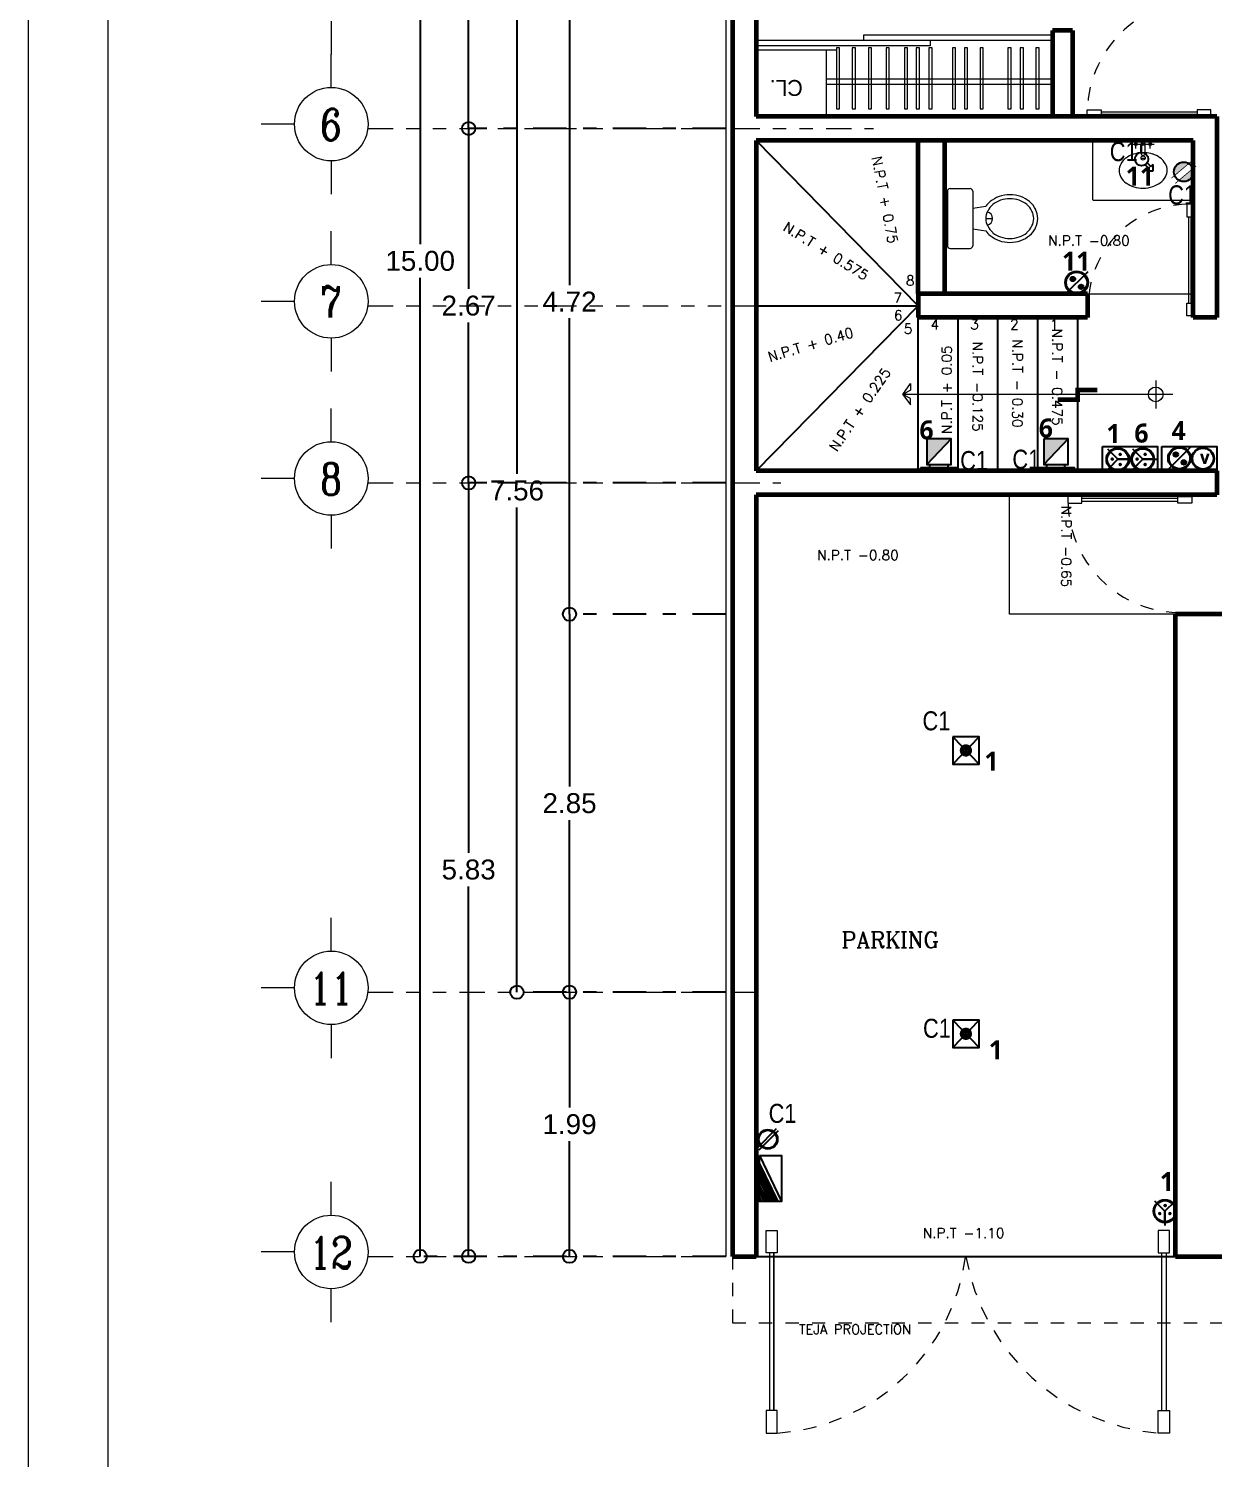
# Model space of a CAD drawing. Extents: x -111 to 1137, y -130 to 54.
# Drawn here: x 551.89 to 560.86, y -87.12 to -76.34 of the extents above; entities that cross this region are included whole.
import ezdxf
from ezdxf.enums import TextEntityAlignment as Align

# ---------------------------------------------------------------- set-up
doc = ezdxf.new("R2010")
doc.units = 0
for name, pattern in [('DASHDOT2', [0.5, 0.25, -0.125, 0, -0.125]), ('DASHED2', [0.375, 0.25, -0.125]), ('DIVIDE2', [15.875, 6.35, -3.175, 0, -3.175, 0, -3.175]), ('HIDDEN', [0.375, 0.25, -0.125])]:
    doc.linetypes.add(name, pattern=pattern)
doc.layers.get('0').update_dxf_attribs({"lineweight": 0})
for name, color, linetype, lineweight in [('EJES', 51, 'DIVIDE2', 0), ('ejes 1', 30, 'Continuous', 0), ('MBA', 130, 'Continuous', 9), ('Mobiliario', 1, 'Continuous', 13), ('muro', 7, 'Continuous', 18), ('muros', 5, 'Continuous', 60), ('MUROS BAJOS', 42, 'Continuous', 18), ('Pluma2', 2, 'Continuous', 20), ('PUERTAS', 1, 'Continuous', 9)]:
    doc.layers.add(name, color=color, linetype=linetype, lineweight=lineweight)
for name, color, linetype in [('Escaleras', 17, 'Continuous'), ('IL-PLAFOND', 10, 'Continuous'), ('NV', 230, 'Continuous'), ('TEXTO', 164, 'Continuous')]:
    doc.layers.add(name, color=color, linetype=linetype)
doc.styles.add('arial', font='arial.ttf')
doc.styles.add('COMPLEX', font='complex.shx', dxfattribs={"height": 0.25})
doc.styles.add('MANOTEX3', font='MANOTEX3.shx')
doc.dimstyles.new('COTAS ZAR', dxfattribs={"dimtxt": 0.15, "dimasz": 0.1, "dimexe": 0, "dimexo": 0, "dimgap": 0.05, "dimtad": 0, "dimtih": 1, "dimtoh": 1, "dimrnd": 0.005, "dimzin": 1, "dimdsep": 46, "dimtxsty": 'arial', "dimblk": 'ORIGIN', "dimcen": 0.2, "dimclrd": 34, "dimclre": 134, "dimclrt": 6, "dimazin": 0, "dimtfac": 1, "dimtmove": 0, "dimatfit": 3, "dimldrblk": 'ORIGIN', "dimfxl": 1, "dimarcsym": 0})

# ---------------------------------------------------------------- blocks, each defined once
blk = doc.blocks.new('_Origin')
at = {"color": 0, "linetype": 'ByBlock', "lineweight": -2}
blk.add_line((0, 0), (-1, 0), dxfattribs=at)
blk.add_circle((0, 0), 0.5, dxfattribs=at)
blk = doc.blocks.new('*D199')
at = {"color": 134, "linetype": 'DASHDOT2', "lineweight": -2, "transparency": 16777216}
for p, q in [((557.141, -70.595), (554.839, -70.595)), ((557.141, -85.595), (554.839, -85.595))]:
    blk.add_line(p, q, dxfattribs=at)
at = {"color": 34, "lineweight": -2, "transparency": 16777216}
for p, q in [((554.839, -70.695), (554.839, -77.969)), ((554.839, -85.495), (554.839, -78.222))]:
    blk.add_line(p, q, dxfattribs=at)
at = {"layer": 'Defpoints', "color": 0, "transparency": 16777216}
for p in [(557.141, -70.595), (554.839, -85.595), (557.141, -85.595)]:
    blk.add_point(p, dxfattribs=at)
at = {"color": 34, "lineweight": -2, "transparency": 16777216, "xscale": 0.1, "yscale": 0.1, "zscale": 0.1}
for p, rotation in [((554.839, -70.595), 90), ((554.839, -85.595), 270)]:
    blk.add_blockref('_Origin', p, dxfattribs=dict(at, rotation=rotation))
at = {"color": 6, "transparency": 16777216, "insert": (554.839, -78.095), "char_height": 0.15, "attachment_point": 5, "style": 'arial'}
blk.add_mtext('15.00', dxfattribs=at)
blk = doc.blocks.new('*D206')
at = {"color": 134, "linetype": 'DASHDOT2', "lineweight": -2, "transparency": 16777216}
for p, q in [((557.141, -73.381), (555.204, -73.381)), ((557.141, -77.097), (555.204, -77.097))]:
    blk.add_line(p, q, dxfattribs=at)
at = {"color": 34, "lineweight": -2, "transparency": 16777216}
for p, q in [((555.204, -73.481), (555.204, -75.113)), ((555.204, -76.997), (555.204, -75.366))]:
    blk.add_line(p, q, dxfattribs=at)
at = {"layer": 'Defpoints', "color": 0, "transparency": 16777216}
for p in [(557.141, -73.381), (555.204, -77.097), (557.141, -77.097)]:
    blk.add_point(p, dxfattribs=at)
at = {"color": 34, "lineweight": -2, "transparency": 16777216, "xscale": 0.1, "yscale": 0.1, "zscale": 0.1}
for p, rotation in [((555.204, -73.381), 90), ((555.204, -77.097), 270)]:
    blk.add_blockref('_Origin', p, dxfattribs=dict(at, rotation=rotation))
at = {"color": 6, "transparency": 16777216, "insert": (555.204, -75.239), "char_height": 0.15, "attachment_point": 5, "style": 'arial'}
blk.add_mtext('3.72', dxfattribs=at)
blk = doc.blocks.new('*D207')
at = {"color": 134, "linetype": 'DASHDOT2', "lineweight": -2, "transparency": 16777216}
for p, q in [((557.141, -77.097), (555.204, -77.097)), ((557.141, -79.767), (555.204, -79.767))]:
    blk.add_line(p, q, dxfattribs=at)
at = {"color": 34, "lineweight": -2, "transparency": 16777216}
for p, q in [((555.204, -77.197), (555.204, -78.306)), ((555.204, -79.667), (555.204, -78.559))]:
    blk.add_line(p, q, dxfattribs=at)
at = {"layer": 'Defpoints', "color": 0, "transparency": 16777216}
for p in [(557.141, -77.097), (555.204, -79.767), (557.141, -79.767)]:
    blk.add_point(p, dxfattribs=at)
at = {"color": 34, "lineweight": -2, "transparency": 16777216, "xscale": 0.1, "yscale": 0.1, "zscale": 0.1}
for p, rotation in [((555.204, -77.097), 90), ((555.204, -79.767), 270)]:
    blk.add_blockref('_Origin', p, dxfattribs=dict(at, rotation=rotation))
at = {"color": 6, "transparency": 16777216, "insert": (555.204, -78.432), "char_height": 0.15, "attachment_point": 5, "style": 'arial'}
blk.add_mtext('2.67', dxfattribs=at)
blk = doc.blocks.new('*D176')
at = {"color": 134, "linetype": 'DASHDOT2', "lineweight": -2, "transparency": 16777216}
for p, q in [((557.141, -79.767), (555.204, -79.767)), ((557.141, -85.595), (555.204, -85.595))]:
    blk.add_line(p, q, dxfattribs=at)
at = {"color": 34, "lineweight": -2, "transparency": 16777216}
for p, q in [((555.204, -79.867), (555.204, -82.555)), ((555.204, -85.495), (555.204, -82.808))]:
    blk.add_line(p, q, dxfattribs=at)
at = {"layer": 'Defpoints', "color": 0, "transparency": 16777216}
for p in [(557.141, -79.767), (555.204, -85.595), (557.141, -85.595)]:
    blk.add_point(p, dxfattribs=at)
at = {"color": 34, "lineweight": -2, "transparency": 16777216, "xscale": 0.1, "yscale": 0.1, "zscale": 0.1}
for p, rotation in [((555.204, -79.767), 90), ((555.204, -85.595), 270)]:
    blk.add_blockref('_Origin', p, dxfattribs=dict(at, rotation=rotation))
at = {"color": 6, "transparency": 16777216, "insert": (555.204, -82.681), "char_height": 0.15, "attachment_point": 5, "style": 'arial'}
blk.add_mtext('5.83', dxfattribs=at)
blk = doc.blocks.new('*D208')
at = {"color": 134, "linetype": 'DASHDOT2', "lineweight": -2, "transparency": 16777216}
for p, q in [((557.141, -76.045), (555.568, -76.045)), ((557.141, -83.605), (555.568, -83.605))]:
    blk.add_line(p, q, dxfattribs=at)
at = {"color": 34, "lineweight": -2, "transparency": 16777216}
for p, q in [((555.568, -76.145), (555.568, -79.698)), ((555.568, -83.505), (555.568, -79.952))]:
    blk.add_line(p, q, dxfattribs=at)
at = {"layer": 'Defpoints', "color": 0, "transparency": 16777216}
for p in [(555.568, -76.045), (557.141, -76.045), (557.141, -83.605)]:
    blk.add_point(p, dxfattribs=at)
at = {"color": 34, "lineweight": -2, "transparency": 16777216, "xscale": 0.1, "yscale": 0.1, "zscale": 0.1}
for p, rotation in [((555.568, -76.045), 90), ((555.568, -83.605), 270)]:
    blk.add_blockref('_Origin', p, dxfattribs=dict(at, rotation=rotation))
at = {"color": 6, "transparency": 16777216, "insert": (555.568, -79.825), "char_height": 0.15, "attachment_point": 5, "style": 'arial'}
blk.add_mtext('7.56', dxfattribs=at)
blk = doc.blocks.new('*D179')
at = {"color": 134, "linetype": 'DASHDOT2', "lineweight": -2, "transparency": 16777216}
for p, q in [((557.141, -76.045), (555.964, -76.045)), ((557.141, -80.757), (555.964, -80.757))]:
    blk.add_line(p, q, dxfattribs=at)
at = {"color": 34, "lineweight": -2, "transparency": 16777216}
for p, q in [((555.964, -76.145), (555.964, -78.276)), ((555.964, -80.657), (555.964, -78.526))]:
    blk.add_line(p, q, dxfattribs=at)
at = {"layer": 'Defpoints', "color": 0, "transparency": 16777216}
for p in [(555.964, -76.045), (557.141, -76.045), (557.141, -80.757)]:
    blk.add_point(p, dxfattribs=at)
at = {"color": 34, "lineweight": -2, "transparency": 16777216, "xscale": 0.1, "yscale": 0.1, "zscale": 0.1}
for p, rotation in [((555.964, -76.045), 90), ((555.964, -80.757), 270)]:
    blk.add_blockref('_Origin', p, dxfattribs=dict(at, rotation=rotation))
at = {"color": 6, "transparency": 16777216, "insert": (555.964, -78.401), "char_height": 0.15, "attachment_point": 5, "style": 'arial'}
blk.add_mtext('4.72', dxfattribs=at)
blk = doc.blocks.new('*D180')
at = {"color": 134, "linetype": 'DASHDOT2', "lineweight": -2, "transparency": 16777216}
for p, q in [((557.141, -80.757), (555.964, -80.757)), ((557.141, -83.605), (555.964, -83.605))]:
    blk.add_line(p, q, dxfattribs=at)
at = {"color": 34, "lineweight": -2, "transparency": 16777216}
for p, q in [((555.964, -80.857), (555.964, -82.055)), ((555.964, -83.505), (555.964, -82.308))]:
    blk.add_line(p, q, dxfattribs=at)
at = {"layer": 'Defpoints', "color": 0, "transparency": 16777216}
for p in [(555.964, -80.757), (557.141, -80.757), (557.141, -83.605)]:
    blk.add_point(p, dxfattribs=at)
at = {"color": 34, "lineweight": -2, "transparency": 16777216, "xscale": 0.1, "yscale": 0.1, "zscale": 0.1}
for p, rotation in [((555.964, -80.757), 90), ((555.964, -83.605), 270)]:
    blk.add_blockref('_Origin', p, dxfattribs=dict(at, rotation=rotation))
at = {"color": 6, "transparency": 16777216, "insert": (555.964, -82.181), "char_height": 0.15, "attachment_point": 5, "style": 'arial'}
blk.add_mtext('2.85', dxfattribs=at)
blk = doc.blocks.new('*D181')
at = {"color": 134, "linetype": 'DASHDOT2', "lineweight": -2, "transparency": 16777216}
for p, q in [((557.141, -83.605), (555.964, -83.605)), ((557.141, -85.595), (555.964, -85.595))]:
    blk.add_line(p, q, dxfattribs=at)
at = {"color": 34, "lineweight": -2, "transparency": 16777216}
for p, q in [((555.964, -83.705), (555.964, -84.474)), ((555.964, -85.495), (555.964, -84.727))]:
    blk.add_line(p, q, dxfattribs=at)
at = {"layer": 'Defpoints', "color": 0, "transparency": 16777216}
for p in [(555.964, -83.605), (557.141, -83.605), (557.141, -85.595)]:
    blk.add_point(p, dxfattribs=at)
at = {"color": 34, "lineweight": -2, "transparency": 16777216, "xscale": 0.1, "yscale": 0.1, "zscale": 0.1}
for p, rotation in [((555.964, -83.605), 90), ((555.964, -85.595), 270)]:
    blk.add_blockref('_Origin', p, dxfattribs=dict(at, rotation=rotation))
at = {"color": 6, "transparency": 16777216, "insert": (555.964, -84.6), "char_height": 0.15, "attachment_point": 5, "style": 'arial'}
blk.add_mtext('1.99', dxfattribs=at)
blk = doc.blocks.new('cuuad')
at = {"layer": 'Pluma2', "color": 5}
blk.add_line((621.853, -226.774), (621.853, -170.105), dxfattribs=at)
blk = doc.blocks.new('C01')
h = blk.add_hatch(color=256)
h.paths.add_polyline_path([(-0.87, 0, 0.09623), (-0.81, -0.33), (0.46, 0.74, 0.586191)])
h.paths.add_polyline_path([(0.87, 0, 0.086491), (0.82, 0.29), (-0.43, -0.76, 0.573287)])
at = {"const_width": 0.0707}
for points in [[(-1.1, -0.57), (0.74, 0.98)], [(-0.75, -1.03), (1.09, 0.52)]]:
    blk.add_lwpolyline(points, dxfattribs=at)
blk.add_circle((0, 0), 0.871)
blk = doc.blocks.new('C02')
for p, q in [((-0.95, -0.78), (0.78, 0.95)), ((-0.78, -0.95), (0.95, 0.78))]:
    blk.add_line(p, q)
for radius in [0.871, 0.798]:
    blk.add_circle((0, 0), radius)
blk = doc.blocks.new('PQ-24')
blk.add_hatch(color=256).paths.add_polyline_path([(0.105, 0.275), (-0.105, 0.275), (-0.105, 0.055)])
for p, q in [((0.105, 0.275), (-0.105, 0.055)), ((-0.078, 0.027), (-0.078, 0.055)), ((0.078, 0.027), (0.078, 0.055))]:
    blk.add_line(p, q)
for points in [[(-0.105, 0.275), (-0.105, 0.055), (0.105, 0.055), (0.105, 0.275)], [(-0.16, 0.027), (-0.16, 0), (0.16, 0), (0.16, 0.027)]]:
    blk.add_lwpolyline(points, close=True)
blk = doc.blocks.new('A$C617451FE')
at = {"layer": 'IL-PLAFOND', "ltscale": 0.25}
for p, q in [((0, 0.206), (0.198, 0)), ((0, 0), (0.198, 0.206))]:
    blk.add_line(p, q, dxfattribs=at)
at = {"layer": 'IL-PLAFOND'}
blk.add_lwpolyline([(0, 0.206), (0, 0), (0.198, 0), (0.198, 0.206)], close=True, dxfattribs=at)
at = {"layer": 'IL-PLAFOND', "color": 52, "const_width": 0.0564, "flags": 128}
blk.add_lwpolyline([(0.081, 0.103, 1), (0.117, 0.103, 1)], format="xyb", close=True, dxfattribs=at)
at = {"layer": 'IL-PLAFOND', "ltscale": 0.25}
blk.add_circle((0.099, 0.103), 0.037, dxfattribs=at)
blk = doc.blocks.new('C04')
for p, q in [((760.21, 87.28), (759.43, 88.05)), ((759.64, 87.85), (759.64, 87.85)), ((759.64, 87.85), (760.21, 87.28)), ((760.21, 87.28), (760.21, 86.19))]:
    blk.add_line(p, q)
at = {"const_width": 0.131}
for points in [[(759.75, 87.1, 1), (759.88, 87.1, 1)], [(760.16, 87.71, 1), (760.29, 87.71, 1)], [(760.52, 87.1, 1), (760.65, 87.1, 1)]]:
    blk.add_lwpolyline(points, format="xyb", close=True, dxfattribs=at)
blk.add_lwpolyline([(760.21, 86.48), (760.21, 86.48), (760.21, 87.28), (760.98, 88.05)])
for radius in [0.871, 0.805]:
    blk.add_circle((760.21, 87.28), radius)
blk = doc.blocks.new('C03')
h = blk.add_hatch(color=256)
edge = h.paths.add_edge_path()
edge.add_arc((-0.28, 0.28), 0.174, 0, 360)
edge = h.paths.add_edge_path()
edge.add_arc((0.34, -0.32), 0.174, 0, 360)
blk.add_line((-0.86, -0.87), (0.87, 0.86))
for centre, radius in [((0, 0), 0.871), ((0, 0), 0.798), ((-0.28, 0.28), 0.174), ((0.34, -0.32), 0.174)]:
    blk.add_circle(centre, radius)
blk = doc.blocks.new('PQ-06')
for p, q in [((-0.084, 0.473), (-0.183, 0.473)), ((-0.183, 0.473), (-0.183, 0.374)), ((-0.117, 0.44), (-0.084, 0.473)), ((-0.183, 0.374), (-0.15, 0.407)), ((-0.15, 0.407), (-0.088, 0.345)), ((-0.055, 0.378), (-0.117, 0.44))]:
    blk.add_line(p, q)
blk.add_circle((0, 0.289), 0.104)
for points in [[(0.093, 0), (-0.093, 0), (0.093, 0.035), (-0.093, 0.035)], [(0.012, 0.035), (-0.012, 0.035), (0.012, 0.185), (-0.012, 0.185)]]:
    blk.add_solid(points)
blk = doc.blocks.new('A$C1FF132AA')
at = {"layer": 'IL-PLAFOND', "color": 1, "ltscale": 0.25}
for radius in [0.0836, 0.0789]:
    blk.add_circle((0.084, 0.084), radius, dxfattribs=at)
at = {"layer": 'TEXTO', "color": 3, "char_height": 0.09619, "width": 1.7676, "attachment_point": 1}
for insert in [(0.062, 0.145), (0.062, 0.14)]:
    blk.add_mtext('{\\fSegoe UI Semibold|b0|i0|c0|p34;v}', dxfattribs=dict(at, insert=insert))

msp = doc.modelspace()

# ---------------------------------------------------------------- linework, layer by layer
at = {"color": 253}
for p, q in [((559.866, -78.342), (560.661, -78.342)), ((559.278, -80.757), (559.278, -79.857)), ((560.528, -80.757), (559.278, -80.757))]:
    msp.add_line(p, q, dxfattribs=at)
msp.add_lwpolyline([(551.889, -65.006), (597.451, -65.006), (597.451, -95.381), (551.889, -95.381)], close=True, dxfattribs=at)
msp.add_lwpolyline([(551.889, -65.006), (597.451, -65.006), (597.451, -95.381), (551.889, -95.381)], close=True, dxfattribs=at)
at = {"layer": 'EJES', "color": 253, "ltscale": 0.03}
for p, q in [((554.444, -77.097), (558.253, -77.097)), ((554.444, -78.432), (557.556, -78.432)), ((554.444, -79.767), (557.556, -79.767)), ((554.444, -83.605), (557.371, -83.605)), ((554.444, -85.595), (557.371, -85.595))]:
    msp.add_line(p, q, dxfattribs=at)
at = {"layer": 'ejes 1', "color": 253}
for p, q in [((554.169, -76.288), (554.169, -76.54)), ((554.169, -76.788), (554.169, -76.536)), ((553.893, -77.064), (553.641, -77.064)), ((554.169, -77.341), (554.169, -77.592)), ((554.169, -78.123), (554.169, -77.871)), ((553.893, -78.399), (553.641, -78.399)), ((554.169, -78.676), (554.169, -78.927)), ((554.169, -79.458), (554.169, -79.206)), ((553.893, -79.734), (553.641, -79.734)), ((554.169, -80.011), (554.169, -80.262)), ((554.169, -83.296), (554.169, -83.044)), ((553.893, -83.572), (553.641, -83.572)), ((554.169, -83.849), (554.169, -84.101)), ((554.169, -85.286), (554.169, -85.034)), ((553.893, -85.562), (553.641, -85.562)), ((554.169, -86.091), (554.169, -85.839))]:
    msp.add_line(p, q, dxfattribs=at)
for centre in [(554.169, -77.064), (554.169, -78.399), (554.169, -79.734), (554.169, -83.572), (554.169, -85.562)]:
    msp.add_circle(centre, 0.277, dxfattribs=at)
at = {"layer": 'Escaleras', "color": 253}
for p, q in [((557.371, -77.187), (558.591, -78.432)), ((558.591, -78.357), (558.591, -77.187)), ((557.371, -79.677), (558.591, -78.432)), ((557.371, -78.432), (558.588, -78.433)), ((558.591, -79.677), (558.591, -78.507)), ((558.891, -79.677), (558.891, -78.522)), ((559.191, -79.677), (559.191, -78.522)), ((559.491, -79.677), (559.491, -78.522)), ((559.791, -78.522), (559.791, -79.677)), ((557.371, -85.595), (560.528, -85.595))]:
    msp.add_line(p, q, dxfattribs=at)
at = {"layer": 'IL-PLAFOND', "color": 7, "ltscale": 0.25}
for p, q in [((557.396, -84.835), (557.562, -85.182)), ((557.396, -84.898), (557.532, -85.182)), ((557.396, -84.927), (557.518, -85.182)), ((557.396, -84.964), (557.5, -85.182)), ((557.396, -84.993), (557.486, -85.182)), ((557.396, -85.025), (557.471, -85.182)), ((557.396, -85.063), (557.453, -85.182)), ((557.396, -85.1), (557.436, -85.182)), ((557.396, -85.117), (557.428, -85.182)), ((557.396, -85.151), (557.411, -85.182))]:
    msp.add_line(p, q, dxfattribs=at)
at = {"layer": 'IL-PLAFOND', "color": 2, "ltscale": 0.25}
for points in [[(559.979, -79.492), (560.394, -79.492), (560.394, -79.677), (559.979, -79.677)], [(560.426, -79.492), (560.841, -79.492), (560.841, -79.677), (560.426, -79.677)]]:
    msp.add_lwpolyline(points, close=True, dxfattribs=at)
at = {"layer": 'IL-PLAFOND', "color": 7, "ltscale": 0.25}
msp.add_lwpolyline([(557.396, -84.835), (557.562, -84.835), (557.562, -85.182), (557.396, -85.182)], close=True, dxfattribs=at)
at = {"layer": 'MBA', "color": 253}
for p, q in [((559.907, -77.636), (559.907, -77.187)), ((560.2, -77.215), (560.369, -77.215)), ((560.231, -77.247), (560.231, -77.193)), ((560.269, -77.283), (560.269, -77.215)), ((560.3, -77.283), (560.3, -77.215)), ((560.338, -77.247), (560.338, -77.193)), ((560.269, -77.319), (560.3, -77.319)), ((558.831, -77.55), (558.981, -77.55)), ((558.811, -77.57), (558.811, -77.98)), ((559.001, -77.57), (559.001, -77.98)), ((559.908, -77.636), (560.661, -77.636)), ((559.001, -77.698), (559.101, -77.683)), ((559.101, -77.775), (559.151, -77.775)), ((559.001, -77.853), (559.101, -77.868)), ((558.831, -78), (558.981, -78))]:
    msp.add_line(p, q, dxfattribs=at)
for centre, radius in [((560.231, -77.215, 0), 0.0104), ((560.285, -77.215, 0), 0.0104), ((560.338, -77.215, 0), 0.0104), ((560.285, -77.319, 0), 0.0157)]:
    msp.add_circle(centre, radius, dxfattribs=at)
for centre, radius, start, end in [((560.285, -77.215, 0), 0.0157, 0.0009, 179.9991), ((560.243, -77.434, 0), 0.145, 126.8963, 151.1612), ((560.269, -77.469, 0), 0.187, 107.4519, 126.8963), ((560.286, -77.523, 0), 0.244, 93.9678, 107.4519), ((560.285, -77.283, 0), 0.0157, 180, 360), ((560.286, -77.523, 0), 0.244, 73.4139, 86.6055), ((560.302, -77.468, 0), 0.187, 53.9694, 73.4139), ((560.327, -77.434, 0), 0.145, 29.7046, 53.9694), ((560.204, -77.413, 0), 0.1, 151.1612, 180.4329), ((560.204, -77.413, 0), 0.1, 180.4329, 209.7046), ((560.327, -77.39, 0), 0.145, 306.8963, 331.1612), ((560.366, -77.412, 0), 0.1, 0.4329, 29.7046), ((560.366, -77.412, 0), 0.1, 331.1612, 0.4329), ((558.831, -77.57), 0.02, 90, 180), ((558.981, -77.57), 0.02, 0, 90), ((560.243, -77.391, 0), 0.145, 209.7046, 233.9694), ((560.268, -77.356, 0), 0.187, 233.9694, 253.4139), ((560.284, -77.302, 0), 0.244, 253.4139, 270.4329), ((560.284, -77.302, 0), 0.244, 270.4329, 287.4519), ((560.301, -77.356, 0), 0.187, 287.4519, 306.8963), ((559.252, -77.788), 0.185, 130.6013, 145.2363), ((559.253, -77.788), 0.155, 129.8056, 153.57), ((559.27, -77.808), 0.211, 109.5469, 130.6013), ((559.27, -77.809), 0.182, 109.0435, 129.8056), ((559.281, -77.84), 0.244, 90, 109.5469), ((559.281, -77.841), 0.215, 90, 109.0435), ((559.281, -77.84), 0.244, 70.4531, 90), ((559.281, -77.841), 0.215, 70.9565, 90), ((559.292, -77.809), 0.182, 50.1944, 70.9565), ((559.292, -77.808), 0.211, 49.3987, 70.4531), ((559.309, -77.788), 0.155, 26.43, 50.1944), ((559.309, -77.788), 0.185, 25.7921, 49.3987), ((559.226, -77.775), 0.126, 153.57, 180), ((559.226, -77.775), 0.126, 180, 206.43), ((559.101, -77.775), 0.05, 281.4664, 78.5335), ((559.335, -77.775), 0.126, 0, 26.43), ((559.335, -77.775), 0.126, 333.57, 0), ((559.336, -77.775), 0.155, 0, 25.7921), ((559.336, -77.775), 0.155, 334.2079, 0), ((559.252, -77.763), 0.185, 214.7637, 229.3987), ((559.253, -77.762), 0.155, 206.43, 230.1944), ((559.27, -77.742), 0.182, 230.1944, 250.9565), ((559.292, -77.742), 0.182, 289.0435, 309.8056), ((559.309, -77.762), 0.155, 309.8056, 333.57), ((559.309, -77.763), 0.185, 310.6013, 334.2079), ((558.831, -77.98), 0.02, 180, 270), ((558.981, -77.98), 0.02, 270, 0), ((559.27, -77.742), 0.211, 229.3987, 250.4531), ((559.281, -77.711), 0.244, 250.4531, 270), ((559.281, -77.71), 0.215, 250.9565, 270), ((559.281, -77.71), 0.215, 270, 289.0435), ((559.281, -77.711), 0.244, 270, 289.5469), ((559.292, -77.742), 0.211, 289.5469, 310.6013)]:
    msp.add_arc(centre, radius, start, end, dxfattribs=at)
at = {"layer": 'Mobiliario', "color": 253}
for p, q in [((559.603, -76.433), (557.371, -76.433)), ((558.682, -76.473), (557.371, -76.473)), ((559.603, -76.393), (558.178, -76.393)), ((558.178, -76.393), (558.178, -76.433)), ((558.682, -76.435), (558.682, -76.473)), ((557.976, -76.507), (557.371, -76.507)), ((557.9, -77.007), (557.9, -76.507)), ((557.9, -76.722), (559.603, -76.722)), ((557.9, -76.762), (559.603, -76.762))]:
    msp.add_line(p, q, dxfattribs=at)
for points in [[(557.976, -76.949), (557.999, -76.949), (557.999, -76.489), (557.976, -76.489)], [(558.094, -76.949), (558.118, -76.949), (558.118, -76.489), (558.094, -76.489)], [(558.216, -76.949), (558.239, -76.949), (558.239, -76.489), (558.216, -76.489)], [(558.35, -76.949), (558.373, -76.949), (558.373, -76.489), (558.35, -76.489)], [(558.487, -76.949), (558.51, -76.949), (558.51, -76.489), (558.487, -76.489)], [(558.576, -76.949), (558.6, -76.949), (558.6, -76.489), (558.576, -76.489)], [(558.672, -76.949), (558.695, -76.949), (558.695, -76.489), (558.672, -76.489)], [(558.848, -76.949), (558.871, -76.949), (558.871, -76.489), (558.848, -76.489)], [(558.94, -76.949), (558.963, -76.949), (558.963, -76.489), (558.94, -76.489)], [(559.058, -76.949), (559.081, -76.949), (559.081, -76.489), (559.058, -76.489)], [(559.267, -76.949), (559.291, -76.949), (559.291, -76.489), (559.267, -76.489)], [(559.36, -76.949), (559.383, -76.949), (559.383, -76.489), (559.36, -76.489)], [(559.478, -76.949), (559.501, -76.949), (559.501, -76.489), (559.478, -76.489)]]:
    msp.add_lwpolyline(points, close=True, dxfattribs=at)
at = {"layer": 'muros', "color": 253, "lineweight": 0}
msp.add_line((557.141, -70.595), (557.141, -85.595), dxfattribs=at)
at = {"layer": 'muros', "color": 253}
for p, q in [((557.191, -70.645), (557.191, -85.595)), ((557.371, -73.471), (557.371, -77.007)), ((559.603, -76.357), (559.603, -77.007)), ((559.753, -76.357), (559.603, -76.357)), ((559.753, -76.357), (559.753, -77.007)), ((560.841, -77.007), (557.371, -77.007)), ((560.841, -77.007), (560.841, -78.522)), ((557.371, -77.187), (557.371, -79.677)), ((560.661, -77.187), (557.371, -77.187)), ((558.591, -78.342), (558.591, -77.187)), ((558.791, -78.342), (558.791, -77.187)), ((560.661, -78.522), (560.661, -77.187)), ((559.866, -78.342), (558.591, -78.342)), ((558.591, -78.342), (558.591, -78.522)), ((559.866, -78.342), (559.866, -78.522)), ((559.866, -78.522), (558.591, -78.522)), ((560.841, -78.522), (560.661, -78.522)), ((560.841, -79.677), (557.371, -79.677)), ((560.841, -79.677), (560.841, -79.857)), ((557.371, -79.857), (557.371, -85.595)), ((560.841, -79.857), (557.371, -79.857)), ((560.528, -85.595), (560.528, -80.757)), ((560.878, -80.757), (560.528, -80.757)), ((557.191, -85.595), (557.371, -85.595)), ((560.528, -85.595), (560.878, -85.595))]:
    msp.add_line(p, q, dxfattribs=at)
at = {"layer": 'MUROS BAJOS', "color": 253}
for p, q in [((558.474, -79.1), (558.533, -79.019)), ((558.533, -79.068), (558.474, -79.1)), ((558.533, -79.019), (558.533, -79.068)), ((560.38, -78.996), (560.38, -79.207)), ((560.508, -79.1), (558.474, -79.1)), ((558.474, -79.1), (558.533, -79.18)), ((558.533, -79.132), (558.474, -79.1)), ((558.533, -79.18), (558.533, -79.132))]:
    msp.add_line(p, q, dxfattribs=at)
msp.add_circle((560.38, -79.1), 0.055, dxfattribs=at)
at = {"layer": 'NV', "color": 253, "const_width": 0.035}
msp.add_lwpolyline([(559.641, -79.141), (559.791, -79.141), (559.791, -79.066), (559.941, -79.066)], dxfattribs=at)
at = {"layer": 'PUERTAS', "color": 253, "ltscale": 0.5}
for p, q in [((559.968, -76.971), (560.693, -76.971)), ((560.693, -76.992), (559.968, -76.992)), ((560.628, -77.761), (560.628, -78.414)), ((560.647, -78.414), (560.647, -77.761)), ((560.547, -79.884), (559.823, -79.884)), ((559.823, -79.905), (560.547, -79.905)), ((557.47, -85.569), (557.47, -86.757)), ((557.504, -86.757), (557.504, -85.569)), ((557.504, -85.569), (557.504, -86.757)), ((560.425, -86.757), (560.425, -85.569)), ((560.459, -85.569), (560.459, -86.757))]:
    msp.add_line(p, q, dxfattribs=at)
at = {"layer": 'PUERTAS', "color": 253, "linetype": 'DASHED2', "ltscale": 0.3}
for p, q in [((557.191, -85.595), (557.191, -86.095)), ((557.191, -86.095), (560.878, -86.095))]:
    msp.add_line(p, q, dxfattribs=at)
at = {"layer": 'PUERTAS', "color": 253, "ltscale": 0.5}
for points in [[(559.864, -77.007), (559.864, -76.955), (559.968, -76.955), (559.968, -77.007)], [(560.796, -77.007), (560.796, -76.955), (560.693, -76.955), (560.693, -77.007)], [(560.661, -77.668), (560.614, -77.668), (560.614, -77.761), (560.661, -77.761)], [(560.661, -78.507), (560.614, -78.507), (560.614, -78.414), (560.661, -78.414)], [(559.719, -79.869), (559.719, -79.92), (559.823, -79.92), (559.823, -79.869)], [(560.651, -79.869), (560.651, -79.92), (560.547, -79.92), (560.547, -79.869)], [(557.445, -85.4), (557.529, -85.4), (557.529, -85.569), (557.445, -85.569)], [(560.484, -85.4), (560.399, -85.4), (560.399, -85.569), (560.484, -85.569)], [(557.445, -86.927), (557.529, -86.927), (557.529, -86.757), (557.445, -86.757)], [(560.484, -86.927), (560.399, -86.927), (560.399, -86.757), (560.484, -86.757)]]:
    msp.add_lwpolyline(points, close=True, dxfattribs=at)
at = {"layer": 'PUERTAS', "color": 253, "linetype": 'DASHED2', "ltscale": 0.3}
for centre, radius, start, end in [((560.711, -76.979, 160.301), 0.846, 85.5419, 178.4212), ((560.635, -78.43, 144.442), 0.763, 91.5788, 184.4581), ((560.565, -79.897, 160.301), 0.846, 181.5788, 274.4581), ((557.421, -85.389, -262.694), 1.542, 274.0322, 352.2903), ((560.539, -85.32, -262.694), 1.613, 189.8411, 265.0126)]:
    msp.add_arc(centre, radius, start, end, dxfattribs=at)

# ---------------------------------------------------------------- block references
at = {"layer": 'IL-PLAFOND', "linetype": 'HIDDEN'}
for name, p, xscale, yscale, zscale, rotation in [('PQ-06', (560.273, -77.187), 0.4854290007592681, 0.4854290007592681, 0.4854290007592681, 180), ('C01', (560.591, -77.423), 0.08475229858677166, 0.08475229858677166, 0.08475229858677166, 359.9985245195602), ('C03', (559.784, -78.258), 0.09885877022861217, 0.09885877022861217, 0.09885877022861217, 359.9985245195558), ('C04', (568.721, -154.743), 0.0988587702286548, 0.0988587702286548, 0.0988587702286548, 89.99852451956819), ('C04', (568.909, -154.743), 0.0988587702286548, 0.0988587702286548, 0.0988587702286548, 89.99852451956819), ('C03', (560.559, -79.581), 0.09885877022861217, 0.09885877022861217, 0.09885877022861217, 359.9985245195558), ('C02', (557.458, -84.713), 0.08475229858685693, 0.08475229858685693, 0.08475229858685693, 359.9985245195602), ('C04', (485.296, -93.881), 0.09885877022861217, 0.09885877022861217, 0.09885877022861217, 359.9985245195558)]:
    msp.add_blockref(name, p, dxfattribs=dict(at, xscale=xscale, yscale=yscale, zscale=zscale, rotation=rotation))
at = {"layer": 'IL-PLAFOND', "linetype": 'HIDDEN', "xscale": 0.8766113472189545, "yscale": 0.8766113472189545, "zscale": 0.8766113472189545}
for p in [(558.747, -79.677), (559.628, -79.677)]:
    msp.add_blockref('PQ-24', p, dxfattribs=at)
at = {"layer": 'IL-PLAFOND', "color": 2, "ltscale": 0.25}
msp.add_blockref('A$C1FF132AA', (560.652, -79.668), dxfattribs=at)
at = {"layer": 'IL-PLAFOND', "ltscale": 0.25}
for p in [(558.851, -81.886, -262.694), (558.851, -84.021, -262.694)]:
    msp.add_blockref('A$C617451FE', p, dxfattribs=at)
at = {"layer": 'muro', "color": 253, "xscale": 0.5054143374475188, "yscale": 0.5054143374475188, "zscale": 0.5054143374475188}
msp.add_blockref('cuuad', (238.194, 20.16), dxfattribs=at)

# ---------------------------------------------------------------- texts
at = {"layer": 'ejes 1', "color": 253, "linetype": 'Continuous', "lineweight": 20, "style": 'COMPLEX', "width": 0.8}
for s, height, p in [('6', 0.238, (554.167, -77.068)), ('7', 0.238, (554.167, -78.403)), ('8', 0.238, (554.167, -79.738)), ('11', 0.2377, (554.167, -83.577)), ('12', 0.2377, (554.167, -85.567))]:
    msp.add_text(s, height=height, dxfattribs=at).set_placement(p, align=Align.MIDDLE)
at = {"layer": 'TEXTO', "color": 253, "lineweight": 20, "style": 'MANOTEX3'}
msp.add_text('CL.', height=0.12, rotation=180, dxfattribs=at).set_placement((557.721, -76.731))
at = {"layer": 'TEXTO', "color": 253, "linetype": 'Continuous', "lineweight": 20, "ltscale": 0.3, "style": 'COMPLEX'}
for s, rotation, p in [('N.P.T + 0.75', 280.8671, (558.24, -77.315)), ('N.P.T + 0.575', 328.1212, (557.566, -77.86)), ('N.P.T + 0.40', 16.5265, (557.472, -78.855)), ('N.P.T - 0.475', 270, (559.601, -78.606)), ('N.P.T + 0.05', 90.0312, (558.843, -79.397)), ('N.P.T -0.125', 270, (559.001, -78.703)), ('N.P.T - 0.30', 270, (559.301, -78.685)), ('N.P.T + 0.225', 55.6883, (557.977, -79.536)), ('N.P.T -0.65', 270, (559.669, -79.939, 262.694))]:
    msp.add_text(s, height=0.07498, rotation=rotation, dxfattribs=at).set_placement(p)
for s, height, p in [('N.P.T -0.80', 0.07498, (559.57, -77.979)), ('8', 0.075, (558.499, -78.28)), ('7', 0.075, (558.405, -78.411)), ('6', 0.075, (558.408, -78.542)), ('4', 0.075, (558.683, -78.61)), ('3', 0.075, (558.983, -78.61)), ('2', 0.075, (559.283, -78.61)), ('1', 0.075, (559.583, -78.61)), ('5', 0.075, (558.482, -78.643)), ('N.P.T -0.80', 0.07498, (557.83, -80.349, 262.694)), ('PARKING', 0.1202, (558.012, -83.27)), ('N.P.T -1.10', 0.07498, (558.626, -85.457, 262.694)), ('TEJA PROJECTION', 0.07211, (557.693, -86.181))]:
    msp.add_text(s, height=height, dxfattribs=at).set_placement(p)
at = {"layer": 'TEXTO', "color": 132, "char_height": 0.14327, "attachment_point": 1}
for s, insert, width in [('{\\fUnivers Condensed|b0|i0|c0|p34;\\C74;C1}', (560.034, -77.199), 1.09587), ('{\\fSegoe UI Semibold|b0|i0|c0|p34;11}', (560.154, -77.383), 2.74062), ('{\\fUnivers Condensed|b0|i0|c0|p34;\\C74;C1}', (560.474, -77.525), 1.09587), ('{\\fSegoe UI Semibold|b0|i0|c0|p34;11}', (559.674, -78.024), 2.74062), ('{\\fSegoe UI Semibold|b0|i0|c0|p34;6}', (559.499, -79.282), 2.74062), ('{\\fSegoe UI Semibold|b0|i0|c0|p34;6}', (558.6, -79.296), 2.74062), ('{\\fSegoe UI Semibold|b0|i0|c0|p34;1}', (560.008, -79.324), 2.74062), ('{\\fSegoe UI Semibold|b0|i0|c0|p34;6}', (560.219, -79.32), 2.74062), ('{\\fSegoe UI Semibold|b0|i0|c0|p34;4}', (560.499, -79.301), 2.81487), ('{\\fUnivers Condensed|b0|i0|c0|p34;\\C74;C1}', (558.907, -79.527), 1.09587), ('{\\fUnivers Condensed|b0|i0|c0|p34;\\C74;C1}', (559.3, -79.517), 1.09587), ('{\\fUnivers Condensed|b0|i0|c0|p34;\\C74;C1}', (558.623, -81.488), 1.09587), ('{\\fSegoe UI Semibold|b0|i0|c0|p34;1}', (559.089, -81.792), 2.74062), ('{\\fUnivers Condensed|b0|i0|c0|p34;\\C74;C1}', (558.627, -83.805), 1.09587), ('{\\fSegoe UI Semibold|b0|i0|c0|p34;1}', (559.122, -83.967), 2.74062), ('{\\fUnivers Condensed|b0|i0|c0|p34;\\C74;C1}', (557.464, -84.446), 1.09587), ('{\\fSegoe UI Semibold|b0|i0|c0|p34;1}', (560.411, -84.96), 2.74062)]:
    msp.add_mtext(s, dxfattribs=dict(at, insert=insert, width=width))

# ---------------------------------------------------------------- dimensions: what is measured, and where the dimension line sits
at = {"color": 253}
for base, p1, p2, picture, middle in [((554.839, -85.595), (557.141, -70.595), (557.141, -85.595), '*D199', (554.839, -78.095)), ((555.204, -77.097), (557.141, -73.381), (557.141, -77.097), '*D206', (555.204, -75.239)), ((555.568, -76.045), (557.141, -83.605), (557.141, -76.045), '*D208', (555.568, -79.825)), ((555.964, -76.045), (557.141, -80.757), (557.141, -76.045), '*D179', (555.964, -78.401)), ((555.204, -79.767), (557.141, -77.097), (557.141, -79.767), '*D207', (555.204, -78.432)), ((555.204, -85.595), (557.141, -79.767), (557.141, -85.595), '*D176', (555.204, -82.681)), ((555.964, -80.757), (557.141, -83.605), (557.141, -80.757), '*D180', (555.964, -82.181)), ((555.964, -83.605), (557.141, -85.595), (557.141, -83.605), '*D181', (555.964, -84.6))]:
    dim = msp.add_linear_dim(base=base, p1=p1, p2=p2, angle=90, dimstyle='COTAS ZAR', dxfattribs=at)
    dim.commit()
    dim.dimension.update_dxf_attribs({"geometry": picture, "text_midpoint": middle})

doc.saveas('drawing.dxf')
